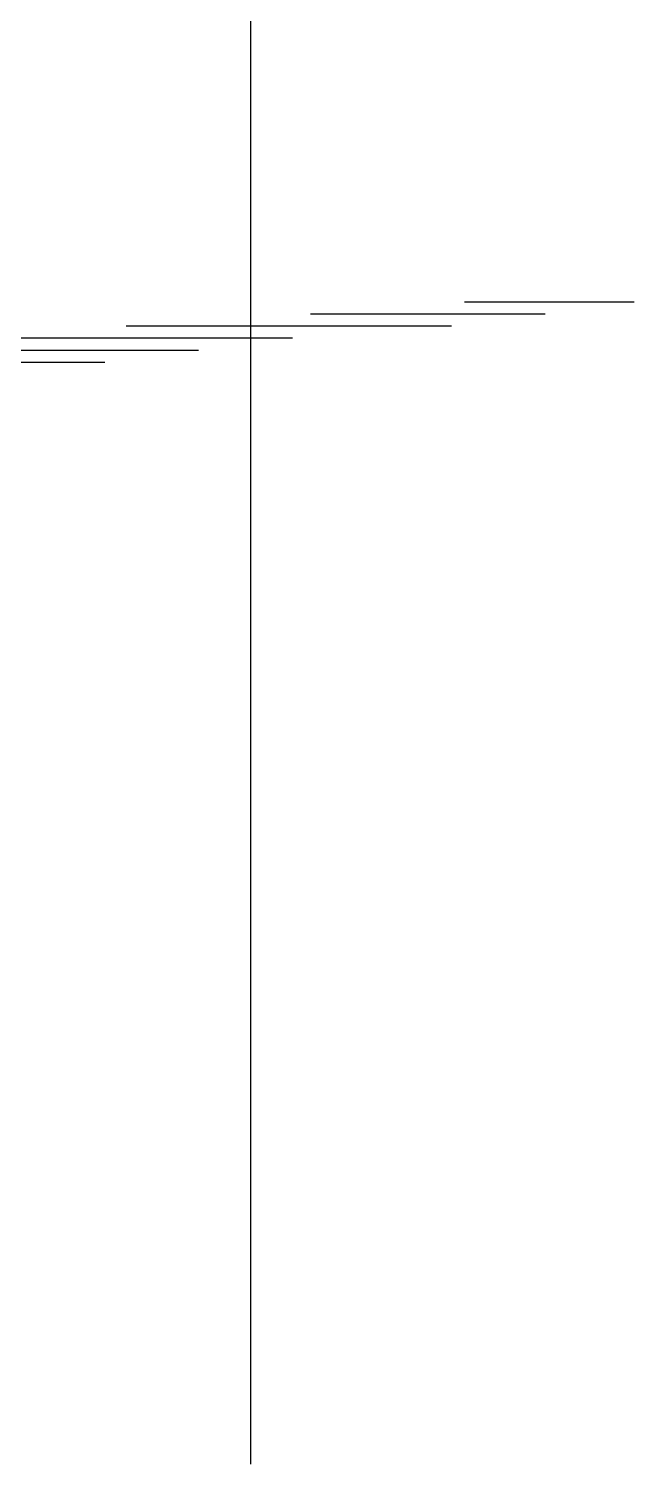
# Model space of a CAD drawing. Header units: inches. Extents: x -16498 to 2265, y 602 to 7454.
# Drawn here: x -4066 to -2860, y 1538 to 4397 of the extents above; entities that cross this region are included whole.
import ezdxf

# ---------------------------------------------------------------- set-up
doc = ezdxf.new("R2010")
doc.units = ezdxf.units.IN
doc.header["$LTSCALE"] = 0.5
doc.header["$MEASUREMENT"] = 0
doc.layers.add('A-Elev-South', color=7, linetype='Continuous')
doc.layers.add('construction', color=160, linetype='Continuous')

msp = doc.modelspace()

# ---------------------------------------------------------------- linework, layer by layer
at = {"layer": 'A-Elev-South', "color": 126}
for p, q in [((-3198.1, 3853.3, -10295.1), (-2860.5, 3853.3, -10295.1)), ((-3871.6, 3805.3, -10295.1), (-3224.5, 3805.3, -10295.1)), ((-3505, 3829.3, -10295.1), (-3037.9, 3829.3, -10295.1)), ((-4828, 3757.3), (-3727.6, 3757.3)), ((-4859.9, 3733.3), (-3914.3, 3733.3))]:
    msp.add_line(p, q, dxfattribs=at)
at = {"layer": 'A-Elev-South', "color": 252}
msp.add_line((-4353.4, 3781.3), (-3541, 3781.3), dxfattribs=at)
at = {"layer": 'construction'}
msp.add_line((-3624.4, 4781.6), (-3624.4, 1537.5), dxfattribs=at)

doc.saveas('drawing.dxf')
